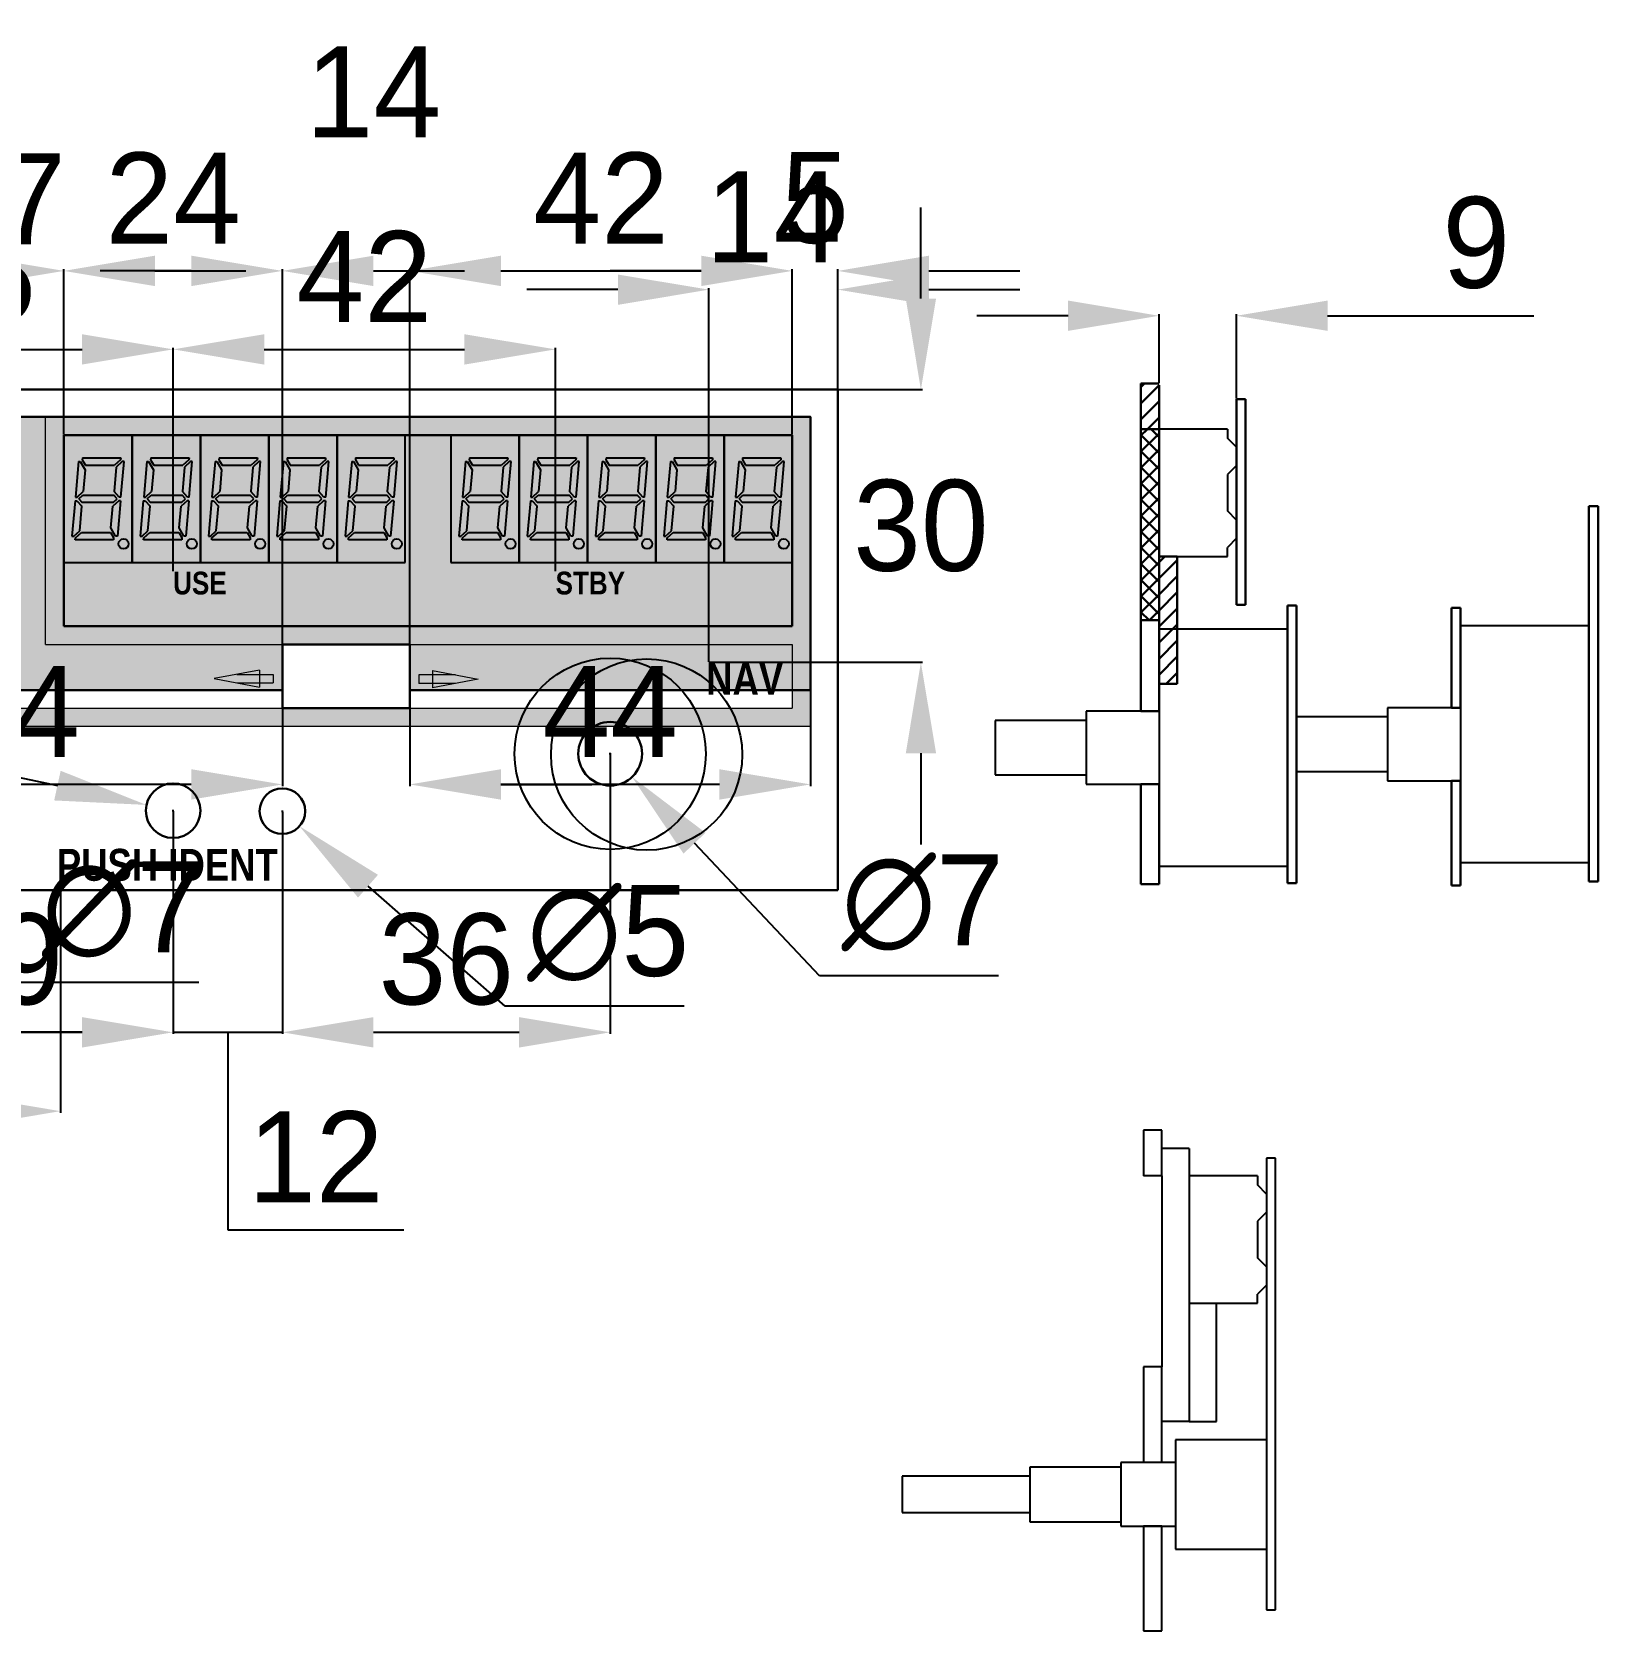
# Model space of a CAD drawing. Header units: inches. Extents: x 86 to 1722, y 57 to 821.
# Drawn here: x 308.3 to 480.3, y 645.5 to 821.2 of the extents above; entities that cross this region are included whole.
import ezdxf

# ---------------------------------------------------------------- set-up
doc = ezdxf.new("R2010")
doc.units = ezdxf.units.IN
doc.header["$MEASUREMENT"] = 0
for name, color, linetype in [('1', 7, 'Continuous'), ('Koty1', 5, 'Continuous'), ('Koty2', 5, 'Continuous'), ('Koty3', 6, 'Continuous'), ('LED_cislice', 1, 'Continuous'), ('LED_pozadie', 8, 'Continuous'), ('Text2', 7, 'Continuous')]:
    doc.layers.add(name, color=color, linetype=linetype)
for name, color, linetype, lineweight in [('Hrany', 7, 'Continuous', 30), ('PCB', 3, 'Continuous', 30), ('Plexi', 1, 'Continuous', 30), ('Text - znacky - ciary', 7, 'Continuous', 0), ('Text1', 7, 'Continuous', 0)]:
    doc.layers.add(name, color=color, linetype=linetype, lineweight=lineweight)
doc.dimstyles.get("Standard").update_dxf_attribs({"dimtxt": 10, "dimasz": 10, "dimexe": 0.18, "dimexo": 0.0625, "dimgap": 3, "dimtad": 1, "dimtih": 1, "dimtoh": 1, "dimdec": 0, "dimzin": 0, "dimdsep": 46, "dimtxsty": 'Standard', "dimcen": 0.09, "dimadec": 0, "dimazin": 0, "dimtfac": 1, "dimtdec": 0, "dimtofl": 0, "dimtmove": 0, "dimatfit": 3, "dimfxl": 1, "dimtolj": 1, "dimtzin": 0, "dimarcsym": 0})
pattern_1 = [(45, (101.2754, 570.0239), (-0.8838835, 0.8838835), [])]

# ---------------------------------------------------------------- blocks, each defined once
blk = doc.blocks.new('*D92')
at = {"layer": 'Defpoints', "color": 0, "transparency": 16777216}
for p in [(320.84, 736.25), (326.7, 734.98)]:
    blk.add_point(p, dxfattribs=at)
at = {"layer": 'Koty1', "color": 0, "lineweight": -2, "transparency": 16777216}
for p, q in [((281.63, 740.48), (301.29, 740.48)), ((301.29, 740.48), (311.07, 738.37)), ((323.68, 735.62), (323.86, 735.62)), ((323.77, 735.53), (323.77, 735.71))]:
    blk.add_line(p, q, dxfattribs=at)
at = {"layer": 'Koty1', "color": 0, "transparency": 16777216}
blk.add_solid([(311.42, 740), (310.71, 736.74), (320.84, 736.25)], dxfattribs=at)
at = {"layer": 'Koty1', "color": 0, "transparency": 16777216, "insert": (289.96, 748.48), "char_height": 10, "attachment_point": 5}
blk.add_mtext('\\A1;∅6', dxfattribs=at)
blk = doc.blocks.new('*D93')
at = {"layer": 'Defpoints', "color": 0, "transparency": 16777216}
for p in [(333.89, 737.2), (337.65, 733.91)]:
    blk.add_point(p, dxfattribs=at)
at = {"layer": 'Koty1', "color": 0, "lineweight": -2, "transparency": 16777216}
for p, q in [((335.68, 735.56), (335.86, 735.56)), ((335.77, 735.47), (335.77, 735.65)), ((360.22, 714.14), (345.18, 727.32)), ((379.89, 714.14), (360.22, 714.14))]:
    blk.add_line(p, q, dxfattribs=at)
at = {"layer": 'Koty1', "color": 0, "transparency": 16777216}
blk.add_solid([(346.27, 728.57), (344.08, 726.07), (337.65, 733.91)], dxfattribs=at)
at = {"layer": 'Koty1', "color": 0, "transparency": 16777216, "insert": (371.55, 722.14), "char_height": 10, "attachment_point": 5}
blk.add_mtext('\\A1;∅5', dxfattribs=at)
blk = doc.blocks.new('*D102')
at = {"layer": 'Defpoints', "color": 0, "transparency": 16777216}
for p in [(371.77, 741.87), (335.77, 735.56), (371.77, 711.27)]:
    blk.add_point(p, dxfattribs=at)
at = {"layer": 'Koty1', "color": 0, "lineweight": -2, "transparency": 16777216}
for p, q in [((371.77, 741.81), (371.77, 711.09)), ((335.77, 735.49), (335.77, 711.09)), ((345.77, 711.27), (361.77, 711.27))]:
    blk.add_line(p, q, dxfattribs=at)
at = {"layer": 'Koty1', "color": 0, "transparency": 16777216}
for points in [[(345.77, 712.94), (345.77, 709.6), (335.77, 711.27)], [(361.77, 712.94), (361.77, 709.6), (371.77, 711.27)]]:
    blk.add_solid(points, dxfattribs=at)
at = {"layer": 'Koty1', "color": 0, "transparency": 16777216, "insert": (353.77, 719.27), "char_height": 10, "attachment_point": 5}
blk.add_mtext('\\A1;36', dxfattribs=at)
blk = doc.blocks.new('*D103')
at = {"layer": 'Defpoints', "color": 0, "transparency": 16777216}
for p in [(323.77, 735.62), (335.77, 735.56), (335.77, 711.27)]:
    blk.add_point(p, dxfattribs=at)
at = {"layer": 'Koty1', "color": 0, "lineweight": -2, "transparency": 16777216}
for p, q in [((323.77, 735.56), (323.77, 711.09)), ((335.77, 735.49), (335.77, 711.09)), ((313.77, 711.27), (303.77, 711.27)), ((323.77, 711.27), (335.77, 711.27)), ((329.77, 711.27), (329.77, 689.59)), ((345.77, 711.27), (355.77, 711.27)), ((329.77, 689.59), (349.11, 689.59))]:
    blk.add_line(p, q, dxfattribs=at)
at = {"layer": 'Koty1', "color": 0, "transparency": 16777216}
for points in [[(313.77, 712.94), (313.77, 709.6), (323.77, 711.27)], [(345.77, 712.94), (345.77, 709.6), (335.77, 711.27)]]:
    blk.add_solid(points, dxfattribs=at)
at = {"layer": 'Koty1', "color": 0, "transparency": 16777216, "insert": (339.44, 697.59), "char_height": 10, "attachment_point": 5}
blk.add_mtext('\\A1;12', dxfattribs=at)
blk = doc.blocks.new('*D104')
at = {"layer": 'Defpoints', "color": 0, "transparency": 16777216}
for p in [(323.77, 735.62), (284.78, 711.09), (323.77, 711.27)]:
    blk.add_point(p, dxfattribs=at)
at = {"layer": 'Koty1', "color": 0, "lineweight": -2, "transparency": 16777216}
for p, q in [((323.77, 735.56), (323.77, 711.09)), ((284.78, 711.15), (284.78, 711.45)), ((294.78, 711.27), (313.77, 711.27))]:
    blk.add_line(p, q, dxfattribs=at)
at = {"layer": 'Koty1', "color": 0, "transparency": 16777216}
for points in [[(294.78, 712.94), (294.78, 709.6), (284.78, 711.27)], [(313.77, 712.94), (313.77, 709.6), (323.77, 711.27)]]:
    blk.add_solid(points, dxfattribs=at)
at = {"layer": 'Koty1', "color": 0, "transparency": 16777216, "insert": (304.27, 719.27), "char_height": 10, "attachment_point": 5}
blk.add_mtext('\\A1;39', dxfattribs=at)
blk = doc.blocks.new('*D108')
at = {"layer": 'Defpoints', "color": 0, "transparency": 16777216}
for p in [(396.77, 794.91), (396.77, 781.87), (391.77, 776.87)]:
    blk.add_point(p, dxfattribs=at)
at = {"layer": 'Koty1', "color": 0, "lineweight": -2, "transparency": 16777216}
for p, q in [((381.77, 794.91), (371.77, 794.91)), ((391.77, 776.93), (391.77, 795.09)), ((396.77, 781.93), (396.77, 795.09)), ((406.77, 794.91), (416.77, 794.91))]:
    blk.add_line(p, q, dxfattribs=at)
at = {"layer": 'Koty1', "color": 0, "transparency": 16777216}
for points in [[(381.77, 796.58), (381.77, 793.24), (391.77, 794.91)], [(406.77, 796.58), (406.77, 793.24), (396.77, 794.91)]]:
    blk.add_solid(points, dxfattribs=at)
at = {"layer": 'Koty1', "color": 0, "transparency": 16777216, "insert": (394.27, 802.91), "char_height": 10, "attachment_point": 5}
blk.add_mtext('\\A1;5', dxfattribs=at)
blk = doc.blocks.new('*D111')
at = {"layer": 'Defpoints', "color": 0, "transparency": 16777216}
for p in [(391.77, 794.91), (391.77, 776.87), (349.77, 753.87)]:
    blk.add_point(p, dxfattribs=at)
at = {"layer": 'Koty1', "color": 0, "lineweight": -2, "transparency": 16777216}
for p, q in [((349.77, 753.93), (349.77, 795.09)), ((359.77, 794.91), (381.77, 794.91)), ((391.77, 776.93), (391.77, 795.09))]:
    blk.add_line(p, q, dxfattribs=at)
at = {"layer": 'Koty1', "color": 0, "transparency": 16777216}
for points in [[(359.77, 796.58), (359.77, 793.24), (349.77, 794.91)], [(381.77, 796.58), (381.77, 793.24), (391.77, 794.91)]]:
    blk.add_solid(points, dxfattribs=at)
at = {"layer": 'Koty1', "color": 0, "transparency": 16777216, "insert": (370.77, 802.91), "char_height": 10, "attachment_point": 5}
blk.add_mtext('\\A1;42', dxfattribs=at)
blk = doc.blocks.new('*D112')
at = {"layer": 'Defpoints', "color": 0, "transparency": 16777216}
for p in [(349.77, 794.91), (335.77, 753.87), (349.77, 753.87)]:
    blk.add_point(p, dxfattribs=at)
at = {"layer": 'Koty1', "color": 0, "lineweight": -2, "transparency": 16777216}
for p, q in [((325.77, 794.91), (315.77, 794.91)), ((335.77, 753.93), (335.77, 795.09)), ((349.77, 753.93), (349.77, 795.09)), ((359.77, 794.91), (369.77, 794.91))]:
    blk.add_line(p, q, dxfattribs=at)
at = {"layer": 'Koty1', "color": 0, "transparency": 16777216}
for points in [[(325.77, 796.58), (325.77, 793.24), (335.77, 794.91)], [(359.77, 796.58), (359.77, 793.24), (349.77, 794.91)]]:
    blk.add_solid(points, dxfattribs=at)
at = {"layer": 'Koty1', "color": 0, "transparency": 16777216, "insert": (345.77, 814.59), "char_height": 10, "attachment_point": 5}
blk.add_mtext('\\A1;14', dxfattribs=at)
blk = doc.blocks.new('*D113')
at = {"layer": 'Defpoints', "color": 0, "transparency": 16777216}
for p in [(335.77, 794.91), (311.77, 776.87), (335.77, 753.87)]:
    blk.add_point(p, dxfattribs=at)
at = {"layer": 'Koty1', "color": 0, "lineweight": -2, "transparency": 16777216}
for p, q in [((301.77, 794.91), (291.77, 794.91)), ((311.77, 776.93), (311.77, 795.09)), ((335.77, 753.93), (335.77, 795.09)), ((345.77, 794.91), (355.77, 794.91))]:
    blk.add_line(p, q, dxfattribs=at)
at = {"layer": 'Koty1', "color": 0, "transparency": 16777216}
for points in [[(301.77, 796.58), (301.77, 793.24), (311.77, 794.91)], [(345.77, 796.58), (345.77, 793.24), (335.77, 794.91)]]:
    blk.add_solid(points, dxfattribs=at)
at = {"layer": 'Koty1', "color": 0, "transparency": 16777216, "insert": (323.77, 802.91), "char_height": 10, "attachment_point": 5}
blk.add_mtext('\\A1;24', dxfattribs=at)
blk = doc.blocks.new('*D116')
at = {"layer": 'Defpoints', "color": 0, "transparency": 16777216}
for p in [(311.77, 794.91), (304.77, 776.87), (311.77, 776.87)]:
    blk.add_point(p, dxfattribs=at)
at = {"layer": 'Koty1', "color": 0, "lineweight": -2, "transparency": 16777216}
for p, q in [((294.77, 794.91), (284.77, 794.91)), ((304.77, 776.93), (304.77, 795.09)), ((311.77, 776.93), (311.77, 795.09)), ((321.77, 794.91), (331.77, 794.91))]:
    blk.add_line(p, q, dxfattribs=at)
at = {"layer": 'Koty1', "color": 0, "transparency": 16777216}
for points in [[(294.77, 796.58), (294.77, 793.24), (304.77, 794.91)], [(321.77, 796.58), (321.77, 793.24), (311.77, 794.91)]]:
    blk.add_solid(points, dxfattribs=at)
at = {"layer": 'Koty1', "color": 0, "transparency": 16777216, "insert": (308.26, 802.84), "char_height": 10, "attachment_point": 5}
blk.add_mtext('\\A1;7', dxfattribs=at)
blk = doc.blocks.new('Sipka')
at = {"layer": 'Text - znacky - ciary'}
h = blk.add_hatch(color=256, dxfattribs=at)
h.paths.add_polyline_path([(-1.5, -0.46875), (-1.5, 0.46875), (-4, 0.46875), (-6.5, 0), (-4, -0.46875)])
h.paths.add_polyline_path([(-1.5, 0.46875), (-1.5, -0.46875), (0, -0.46875), (0, 0.46875)])
h.paths.add_polyline_path([(-1.5, 0.9375), (-4, 0.46875), (-1.5, 0.46875)])
h.paths.add_polyline_path([(-1.5, -0.9375), (-1.5, -0.46875), (-4, -0.46875)])
for p, q in [((-1.5, 0.9375), (-6.5, 0)), ((-6.5, 0), (-1.5, -0.9375)), ((-4, 0.46875), (0, 0.46875)), ((-1.5, 0.9375), (-1.5, -0.9375)), ((0, 0.46875), (0, -0.46875)), ((-4, -0.46875), (0, -0.46875))]:
    blk.add_line(p, q, dxfattribs=at)
blk = doc.blocks.new('sa3611ewa_farebny')
at = {"layer": 'LED_cislice'}
h = blk.add_hatch(color=256, dxfattribs=at)
h.paths.add_polyline_path([(2.33, -3.8), (1.81, -2.9), (1.61, -2.9), (1.27, -6.8), (1.47, -6.8), (2.12, -6.2)])
h.paths.add_polyline_path([(2.04, -2.5), (2.03, -2.7), (2.37, -3.3), (5.57, -3.3), (6.23, -2.69), (6.25, -2.5)])
h.paths.add_polyline_path([(6.61, -2.9), (6.41, -2.9), (5.76, -3.51), (5.52, -6.2), (6.07, -6.8), (6.27, -6.8)])
h.paths.add_polyline_path([(2.08, -6.6), (1.65, -7), (2.02, -7.4), (5.42, -7.4), (5.85, -7), (5.48, -6.6)])
h.paths.add_polyline_path([(1.98, -7.8), (1.43, -7.2), (1.23, -7.2), (0.89, -11.1), (1.09, -11.1), (1.74, -10.5)])
h.paths.add_polyline_path([(5.47, -11.5), (5.47, -11.3), (5.13, -10.7), (1.93, -10.7), (1.27, -11.3), (1.26, -11.5)])
h.paths.add_polyline_path([(6.23, -7.2), (6.03, -7.2), (5.38, -7.8), (5.17, -10.2), (5.69, -11.1), (5.89, -11.1)])
h.paths.add_polyline_path([(6.01, -11.95, 1), (7.11, -11.95, 1)])
at = {"layer": 'LED_pozadie'}
h = blk.add_hatch(color=256, dxfattribs=at)
h.paths.add_polyline_path([(0, -14), (7.5, -14), (7.5, 0), (0, 0)])
h.paths.add_polyline_path([(2.04, -2.5), (6.25, -2.5), (6.23, -2.69), (5.57, -3.3), (2.37, -3.3), (2.03, -2.7)], flags=16)
h.paths.add_polyline_path([(1.61, -2.9), (1.81, -2.9), (2.33, -3.8), (2.12, -6.2), (1.47, -6.8), (1.27, -6.8)], flags=16)
h.paths.add_polyline_path([(2.08, -6.6), (5.48, -6.6), (5.85, -7), (5.42, -7.4), (2.02, -7.4), (1.65, -7)], flags=16)
h.paths.add_polyline_path([(5.76, -3.51), (6.41, -2.9), (6.61, -2.9), (6.27, -6.8), (6.07, -6.8), (5.52, -6.2)], flags=16)
h.paths.add_polyline_path([(1.23, -7.2), (1.43, -7.2), (1.98, -7.8), (1.74, -10.5), (1.09, -11.1), (0.89, -11.1)], flags=16)
h.paths.add_polyline_path([(6.03, -7.2), (6.23, -7.2), (5.89, -11.1), (5.69, -11.1), (5.17, -10.2), (5.38, -7.8)], flags=16)
h.paths.add_polyline_path([(1.93, -10.7), (5.13, -10.7), (5.47, -11.3), (5.47, -11.5), (1.26, -11.5), (1.27, -11.3)], flags=16)
h.paths.add_polyline_path([(7.11, -11.95, -1), (6.01, -11.95, -1)], flags=16)
at = {"layer": 'LED_cislice'}
for p, q in [((1.61, -2.9), (1.27, -6.8)), ((1.61, -2.9), (1.81, -2.9)), ((1.81, -2.9), (2.33, -3.8)), ((2.04, -2.5), (2.03, -2.7)), ((2.03, -2.7), (2.37, -3.3)), ((2.04, -2.5), (6.25, -2.5)), ((2.37, -3.3), (5.57, -3.3)), ((5.76, -3.51), (5.52, -6.2)), ((6.23, -2.7), (5.57, -3.3)), ((6.41, -2.9), (5.76, -3.51)), ((6.25, -2.5), (6.23, -2.7)), ((6.27, -6.8), (6.61, -2.9)), ((6.61, -2.9), (6.41, -2.9)), ((2.33, -3.8), (2.12, -6.2)), ((1.27, -6.8), (1.47, -6.8)), ((1.47, -6.8), (2.12, -6.2)), ((1.65, -7), (2.08, -6.6)), ((1.65, -7), (2.02, -7.4)), ((2.08, -6.6), (5.48, -6.6)), ((5.42, -7.4), (5.85, -7)), ((5.85, -7), (5.48, -6.6)), ((6.07, -6.8), (5.52, -6.2)), ((6.27, -6.8), (6.07, -6.8)), ((1.23, -7.2), (0.89, -11.1)), ((1.23, -7.2), (1.43, -7.2)), ((1.43, -7.2), (1.98, -7.8)), ((1.74, -10.5), (1.98, -7.8)), ((5.42, -7.4), (2.02, -7.4)), ((5.17, -10.2), (5.38, -7.8)), ((6.03, -7.2), (5.38, -7.8)), ((6.23, -7.2), (5.89, -11.1)), ((6.23, -7.2), (6.03, -7.2)), ((1.09, -11.1), (1.74, -10.5)), ((5.69, -11.1), (5.17, -10.2)), ((0.89, -11.1), (1.09, -11.1)), ((1.26, -11.5), (1.27, -11.3)), ((5.47, -11.5), (1.26, -11.5)), ((1.27, -11.3), (1.93, -10.7)), ((1.93, -10.7), (5.13, -10.7)), ((5.13, -10.7), (5.47, -11.3)), ((5.47, -11.3), (5.47, -11.5)), ((5.89, -11.1), (5.69, -11.1))]:
    blk.add_line(p, q, dxfattribs=at)
blk.add_circle((6.56, -11.95), 0.55, dxfattribs=at)
at = {"layer": 'LED_pozadie'}
for p, q in [((7.5, 0), (0, 0)), ((0, 0), (0, -14)), ((7.5, -14), (7.5, 0)), ((0, -14), (7.5, -14))]:
    blk.add_line(p, q, dxfattribs=at)
blk = doc.blocks.new('*D117')
at = {"color": 0, "lineweight": -2, "transparency": 16777216}
for p, q in [((422.05, 789.98), (412.05, 789.98)), ((432.05, 782.6), (432.05, 790.16)), ((440.55, 780.89), (440.55, 790.16)), ((450.55, 789.98), (473.22, 789.98))]:
    blk.add_line(p, q, dxfattribs=at)
at = {"color": 0, "transparency": 16777216}
for points in [[(422.05, 791.65), (422.05, 788.32), (432.05, 789.98)], [(450.55, 791.65), (450.55, 788.32), (440.55, 789.98)]]:
    blk.add_solid(points, dxfattribs=at)
at = {"layer": 'Defpoints', "color": 0, "transparency": 16777216}
for p in [(440.55, 789.98), (432.05, 782.54), (440.55, 780.83)]:
    blk.add_point(p, dxfattribs=at)
at = {"color": 0, "transparency": 16777216, "insert": (466.88, 797.98), "char_height": 10, "attachment_point": 5}
blk.add_mtext('\\A1;9', dxfattribs=at)
blk = doc.blocks.new('*D122')
at = {"layer": 'Defpoints', "color": 0, "transparency": 16777216}
for p in [(262.77, 748.87), (335.77, 748.87), (262.77, 738.5)]:
    blk.add_point(p, dxfattribs=at)
at = {"layer": 'Koty2', "color": 0, "lineweight": -2, "transparency": 16777216}
for p, q in [((262.77, 748.81), (262.77, 738.32)), ((335.77, 748.81), (335.77, 738.32)), ((325.77, 738.5), (272.77, 738.5))]:
    blk.add_line(p, q, dxfattribs=at)
at = {"layer": 'Koty2', "color": 0, "transparency": 16777216}
for points in [[(272.77, 740.17), (272.77, 736.83), (262.77, 738.5)], [(325.77, 740.17), (325.77, 736.83), (335.77, 738.5)]]:
    blk.add_solid(points, dxfattribs=at)
at = {"layer": 'Koty2', "color": 0, "transparency": 16777216, "insert": (299.27, 746.5), "char_height": 10, "attachment_point": 5}
blk.add_mtext('\\A1;73', dxfattribs=at)
blk = doc.blocks.new('*D123')
at = {"layer": 'Defpoints', "color": 0, "transparency": 16777216}
for p in [(335.77, 748.87), (349.77, 748.87), (335.77, 738.5)]:
    blk.add_point(p, dxfattribs=at)
at = {"layer": 'Koty2', "color": 0, "lineweight": -2, "transparency": 16777216}
for p, q in [((335.77, 748.81), (335.77, 738.32)), ((349.77, 748.81), (349.77, 738.32)), ((325.77, 738.5), (296.44, 738.5)), ((359.77, 738.5), (369.77, 738.5))]:
    blk.add_line(p, q, dxfattribs=at)
at = {"layer": 'Koty2', "color": 0, "transparency": 16777216}
for points in [[(325.77, 740.17), (325.77, 736.83), (335.77, 738.5)], [(359.77, 740.17), (359.77, 736.83), (349.77, 738.5)]]:
    blk.add_solid(points, dxfattribs=at)
at = {"layer": 'Koty2', "color": 0, "transparency": 16777216, "insert": (306.11, 746.5), "char_height": 10, "attachment_point": 5}
blk.add_mtext('\\A1;14', dxfattribs=at)
blk = doc.blocks.new('*D124')
at = {"layer": 'Defpoints', "color": 0, "transparency": 16777216}
for p in [(349.77, 748.87), (393.77, 748.87), (349.77, 738.5)]:
    blk.add_point(p, dxfattribs=at)
at = {"layer": 'Koty2', "color": 0, "lineweight": -2, "transparency": 16777216}
for p, q in [((349.77, 748.81), (349.77, 738.32)), ((393.77, 748.81), (393.77, 738.32)), ((383.77, 738.5), (359.77, 738.5))]:
    blk.add_line(p, q, dxfattribs=at)
at = {"layer": 'Koty2', "color": 0, "transparency": 16777216}
for points in [[(359.77, 740.17), (359.77, 736.83), (349.77, 738.5)], [(383.77, 740.17), (383.77, 736.83), (393.77, 738.5)]]:
    blk.add_solid(points, dxfattribs=at)
at = {"layer": 'Koty2', "color": 0, "transparency": 16777216, "insert": (371.77, 746.5), "char_height": 10, "attachment_point": 5}
blk.add_mtext('\\A1;44', dxfattribs=at)
blk = doc.blocks.new('*D127')
at = {"layer": 'Defpoints', "color": 0, "transparency": 16777216}
for p in [(278.77, 786.29), (323.77, 786.29), (323.77, 761.87)]:
    blk.add_point(p, dxfattribs=at)
at = {"layer": 'Koty2', "color": 0, "lineweight": -2, "transparency": 16777216}
for p, q in [((278.77, 786.35), (278.77, 786.47)), ((288.77, 786.29), (313.77, 786.29)), ((323.77, 761.93), (323.77, 786.47))]:
    blk.add_line(p, q, dxfattribs=at)
at = {"layer": 'Koty2', "color": 0, "transparency": 16777216}
for points in [[(288.77, 787.95), (288.77, 784.62), (278.77, 786.29)], [(313.77, 787.95), (313.77, 784.62), (323.77, 786.29)]]:
    blk.add_solid(points, dxfattribs=at)
at = {"layer": 'Koty2', "color": 0, "transparency": 16777216, "insert": (301.27, 794.29), "char_height": 10, "attachment_point": 5}
blk.add_mtext('\\A1;45', dxfattribs=at)
blk = doc.blocks.new('*D128')
at = {"layer": 'Defpoints', "color": 0, "transparency": 16777216}
for p in [(323.77, 786.29), (365.77, 786.29), (365.77, 761.87)]:
    blk.add_point(p, dxfattribs=at)
at = {"layer": 'Koty2', "color": 0, "lineweight": -2, "transparency": 16777216}
for p, q in [((323.77, 786.35), (323.77, 786.47)), ((333.77, 786.29), (355.77, 786.29)), ((365.77, 761.93), (365.77, 786.47))]:
    blk.add_line(p, q, dxfattribs=at)
at = {"layer": 'Koty2', "color": 0, "transparency": 16777216}
for points in [[(333.77, 787.95), (333.77, 784.62), (323.77, 786.29)], [(355.77, 787.95), (355.77, 784.62), (365.77, 786.29)]]:
    blk.add_solid(points, dxfattribs=at)
at = {"layer": 'Koty2', "color": 0, "transparency": 16777216, "insert": (344.77, 794.29), "char_height": 10, "attachment_point": 5}
blk.add_mtext('\\A1;42', dxfattribs=at)
blk = doc.blocks.new('*D130')
at = {"layer": 'Defpoints', "color": 0, "transparency": 16777216}
for p in [(282.46, 744.49), (287.09, 739.24)]:
    blk.add_point(p, dxfattribs=at)
at = {"layer": 'Koty1', "color": 0, "lineweight": -2, "transparency": 16777216}
for p, q in [((284.69, 741.87), (284.87, 741.87)), ((284.78, 741.78), (284.78, 741.96)), ((306.93, 716.74), (293.7, 731.74)), ((326.6, 716.74), (306.93, 716.74))]:
    blk.add_line(p, q, dxfattribs=at)
at = {"layer": 'Koty1', "color": 0, "transparency": 16777216}
blk.add_solid([(294.95, 732.85), (292.45, 730.64), (287.09, 739.24)], dxfattribs=at)
at = {"layer": 'Koty1', "color": 0, "transparency": 16777216, "insert": (318.27, 724.74), "char_height": 10, "attachment_point": 5}
blk.add_mtext('\\A1;∅7', dxfattribs=at)
blk = doc.blocks.new('*D131')
at = {"layer": 'Defpoints', "color": 0, "transparency": 16777216}
for p in [(369.37, 744.42), (374.17, 739.32)]:
    blk.add_point(p, dxfattribs=at)
at = {"layer": 'Koty1', "color": 0, "lineweight": -2, "transparency": 16777216}
for p, q in [((371.68, 741.87), (371.86, 741.87)), ((371.77, 741.78), (371.77, 741.96)), ((394.75, 717.49), (381.03, 732.04)), ((414.42, 717.49), (394.75, 717.49))]:
    blk.add_line(p, q, dxfattribs=at)
at = {"layer": 'Koty1', "color": 0, "transparency": 16777216}
blk.add_solid([(382.24, 733.19), (379.82, 730.9), (374.17, 739.32)], dxfattribs=at)
at = {"layer": 'Koty1', "color": 0, "transparency": 16777216, "insert": (406.08, 725.49), "char_height": 10, "attachment_point": 5}
blk.add_mtext('\\A1;∅7', dxfattribs=at)
blk = doc.blocks.new('*D134')
at = {"layer": 'Defpoints', "color": 0, "transparency": 16777216}
for p in [(396.77, 781.87), (382.55, 751.92), (405.89, 751.92)]:
    blk.add_point(p, dxfattribs=at)
at = {"layer": 'Koty3', "color": 0, "lineweight": -2, "transparency": 16777216}
for p, q in [((405.89, 791.87), (405.89, 801.87)), ((396.83, 781.87), (406.07, 781.87)), ((382.61, 751.92), (406.07, 751.92)), ((405.89, 741.92), (405.89, 731.92))]:
    blk.add_line(p, q, dxfattribs=at)
at = {"layer": 'Koty3', "color": 0, "transparency": 16777216}
for points in [[(404.23, 791.87), (407.56, 791.87), (405.89, 781.87)], [(404.23, 741.92), (407.56, 741.92), (405.89, 751.92)]]:
    blk.add_solid(points, dxfattribs=at)
at = {"layer": 'Koty3', "color": 0, "transparency": 16777216, "insert": (405.89, 766.89), "char_height": 10, "attachment_point": 5}
blk.add_mtext('\\A1;30', dxfattribs=at)
blk = doc.blocks.new('*D135')
at = {"layer": 'Defpoints', "color": 0, "transparency": 16777216}
for p in [(396.77, 792.85), (396.77, 781.87), (382.61, 751.92)]:
    blk.add_point(p, dxfattribs=at)
at = {"layer": 'Koty3', "color": 0, "lineweight": -2, "transparency": 16777216}
for p, q in [((372.61, 792.85), (362.61, 792.85)), ((382.61, 751.98), (382.61, 793.03)), ((396.77, 781.93), (396.77, 793.03)), ((406.77, 792.85), (416.77, 792.85))]:
    blk.add_line(p, q, dxfattribs=at)
at = {"layer": 'Koty3', "color": 0, "transparency": 16777216}
for points in [[(372.61, 794.51), (372.61, 791.18), (382.61, 792.85)], [(406.77, 794.51), (406.77, 791.18), (396.77, 792.85)]]:
    blk.add_solid(points, dxfattribs=at)
at = {"layer": 'Koty3', "color": 0, "transparency": 16777216, "insert": (389.69, 800.85), "char_height": 10, "attachment_point": 5}
blk.add_mtext('\\A1;14', dxfattribs=at)
blk = doc.blocks.new('*D138')
at = {"layer": 'Defpoints', "color": 0, "transparency": 16777216}
for p in [(311.4, 731.43), (219.77, 726.87), (219.77, 702.61)]:
    blk.add_point(p, dxfattribs=at)
at = {"layer": 'Koty3', "color": 0, "lineweight": -2, "transparency": 16777216}
for p, q in [((311.4, 731.36), (311.4, 702.43)), ((219.77, 726.81), (219.77, 702.43)), ((301.4, 702.61), (229.77, 702.61))]:
    blk.add_line(p, q, dxfattribs=at)
at = {"layer": 'Koty3', "color": 0, "transparency": 16777216}
for points in [[(229.77, 704.28), (229.77, 700.94), (219.77, 702.61)], [(301.4, 704.28), (301.4, 700.94), (311.4, 702.61)]]:
    blk.add_solid(points, dxfattribs=at)
at = {"layer": 'Koty3', "color": 0, "transparency": 16777216, "insert": (265.59, 710.61), "char_height": 10, "attachment_point": 5}
blk.add_mtext('\\A1;92', dxfattribs=at)

msp = doc.modelspace()

# ---------------------------------------------------------------- hatches: boundary and pattern name
at = {"layer": 'Hrany'}
h = msp.add_hatch(dxfattribs=at)
h.set_pattern_fill('ANSI31', color=256, scale=10, style=0)
h.set_pattern_definition(pattern_1)
h.paths.add_polyline_path([(432.05, 782.54), (430.05, 782.54), (430.05, 777.54), (432.05, 777.54)])
h = msp.add_hatch(dxfattribs=at)
h.set_pattern_fill('ANSI31', color=256, scale=10, style=0)
h.set_pattern_definition(pattern_1)
h.paths.add_polyline_path([(434.05, 763.54), (432.05, 763.54), (432.05, 749.54), (434.05, 749.54)])
at = {"layer": 'Plexi', "lineweight": 0}
msp.add_hatch(color=256, dxfattribs=at).paths.add_polyline_path([(335.77, 753.87), (349.77, 753.87), (349.77, 748.87), (393.77, 748.87), (393.77, 778.87), (222.77, 778.87), (222.77, 748.87), (248.77, 748.87), (248.77, 753.87), (262.77, 753.87), (262.77, 748.87), (335.77, 748.87)])
at = {"layer": 'Plexi'}
h = msp.add_hatch(dxfattribs=at)
h.set_pattern_fill('ANSI37', color=256, scale=10, style=0)
h.set_pattern_definition([(45, (101.2754, 570.0239), (-0.8838835, 0.8838835), []), (135, (101.2754, 570.0239), (-0.8838835, -0.8838835), [])])
h.paths.add_polyline_path([(432.05, 777.54), (430.05, 777.54), (430.05, 756.54), (432.05, 756.54)])
at = {"layer": 'Text1'}
h = msp.add_hatch(color=256, dxfattribs=at)
h.paths.add_polyline_path([(224.77, 776.87), (304.77, 776.87), (304.77, 755.87), (224.77, 755.87)], flags=0)
h.paths.add_polyline_path([(306.77, 778.87), (222.74, 778.87), (222.74, 744.87), (393.8, 744.87), (393.8, 778.87), (309.77, 778.87), (309.77, 753.87), (391.77, 753.87), (391.77, 746.87), (224.77, 746.87), (224.77, 753.87), (306.77, 753.87)])
h.paths.add_polyline_path([(311.77, 755.87), (311.77, 776.87), (391.77, 776.87), (391.77, 755.87)], flags=16)
edge = h.paths.add_edge_path(flags=16)
edge.add_line((304.77, 776.87), (224.77, 776.87))
edge.add_line((224.77, 776.87), (224.77, 755.87))
h = msp.add_hatch(color=256, dxfattribs=at)
h.paths.add_polyline_path([(333.27, 749.65), (333.27, 750.59), (330.77, 750.59), (328.27, 750.12), (330.77, 749.65)])
h.paths.add_polyline_path([(333.27, 750.59), (333.27, 749.65), (334.77, 749.65), (334.77, 750.59)])
h.paths.add_polyline_path([(333.27, 751.06), (330.77, 750.59), (333.27, 750.59)])
h.paths.add_polyline_path([(333.27, 749.18), (333.27, 749.65), (330.77, 749.65)])

# ---------------------------------------------------------------- linework, layer by layer
for p, q in [((439.55, 777.54), (432.05, 777.54)), ((439.55, 777.54), (439.55, 776.54)), ((440.55, 775.54), (439.55, 776.54)), ((440.55, 775.54), (440.55, 773.54)), ((440.55, 773.54), (439.55, 772.54)), ((439.55, 772.54), (439.55, 768.54)), ((440.55, 767.54), (439.55, 768.54)), ((440.55, 765.54), (440.55, 767.54)), ((440.55, 765.54), (439.55, 764.54)), ((439.55, 763.54), (439.55, 764.54)), ((432.05, 763.54), (439.55, 763.54)), ((446.15, 755.54), (432.05, 755.54)), ((432.05, 755.54), (432.05, 729.54)), ((446.15, 755.54), (446.15, 729.54)), ((479.25, 755.91), (465.15, 755.91)), ((465.15, 755.91), (465.15, 729.91)), ((479.25, 755.91), (479.25, 729.91)), ((432.05, 746.54), (424.05, 746.54)), ((424.05, 746.54), (424.05, 738.54)), ((432.05, 746.54), (432.05, 738.54)), ((457.15, 746.91), (457.15, 738.91)), ((465.15, 746.91), (457.15, 746.91)), ((465.15, 746.91), (465.15, 738.91)), ((424.05, 745.54), (414.05, 745.54)), ((414.05, 745.54), (414.05, 739.54)), ((457.15, 745.91), (447.15, 745.91)), ((447.15, 745.91), (447.15, 739.91)), ((414.05, 739.54), (424.05, 739.54)), ((447.15, 739.91), (457.15, 739.91)), ((424.05, 738.54), (432.05, 738.54)), ((457.15, 738.91), (465.15, 738.91)), ((432.05, 729.54), (446.15, 729.54)), ((465.15, 729.91), (479.25, 729.91)), ((442.84, 695.51), (435.34, 695.51)), ((442.84, 695.51), (442.84, 694.51)), ((443.84, 693.51), (442.84, 694.51)), ((443.84, 691.51), (442.84, 690.51)), ((442.84, 690.51), (442.84, 686.51)), ((443.84, 685.51), (442.84, 686.51)), ((443.84, 683.51), (442.84, 682.51)), ((442.84, 681.51), (442.84, 682.51)), ((435.34, 681.51), (442.84, 681.51))]:
    msp.add_line(p, q)
msp.add_circle((371.77, 741.87), 10.5)
at = {"layer": '1'}
for p, q in [((430.34, 700.51), (430.34, 695.51)), ((432.34, 700.51), (430.34, 700.51)), ((432.34, 695.51), (432.34, 700.51)), ((435.34, 698.51), (432.34, 698.51)), ((435.34, 698.51), (435.34, 668.51)), ((443.84, 697.46), (443.84, 647.83)), ((444.84, 697.46), (443.84, 697.46)), ((444.84, 647.83), (444.84, 697.46)), ((432.34, 695.51), (430.34, 695.51)), ((432.34, 695.51), (432.34, 674.51)), ((443.84, 693.51), (443.84, 691.51)), ((443.84, 685.51), (443.84, 683.51)), ((438.34, 668.51), (438.34, 681.51)), ((432.34, 674.51), (430.34, 674.51)), ((430.34, 674.51), (430.34, 664.01)), ((432.34, 664.01), (432.34, 674.51)), ((435.34, 668.51), (432.34, 668.51)), ((435.34, 668.51), (438.34, 668.51)), ((443.84, 666.51), (433.84, 666.51)), ((433.84, 666.51), (433.84, 654.51)), ((433.84, 664.01), (427.84, 664.01)), ((427.84, 664.01), (427.84, 657.01)), ((432.34, 664.01), (430.34, 664.01)), ((417.84, 662.51), (403.84, 662.51)), ((403.84, 662.51), (403.84, 658.51)), ((427.84, 663.51), (417.84, 663.51)), ((417.84, 663.51), (417.84, 657.51)), ((403.84, 658.51), (417.84, 658.51)), ((417.84, 657.51), (427.84, 657.51)), ((427.84, 657.01), (433.84, 657.01)), ((432.34, 657.01), (430.34, 657.01)), ((430.34, 657.01), (430.34, 645.51)), ((432.34, 645.51), (432.34, 657.01)), ((433.84, 654.51), (443.84, 654.51)), ((443.84, 647.83), (444.84, 647.83)), ((430.34, 645.51), (432.34, 645.51))]:
    msp.add_line(p, q, dxfattribs=at)
at = {"layer": 'Hrany'}
for p, q in [((396.77, 781.87), (219.77, 781.87)), ((396.77, 781.87), (396.77, 726.87)), ((430.05, 782.54), (432.05, 782.54)), ((430.05, 777.54), (430.05, 782.54)), ((432.05, 777.54), (432.05, 782.36)), ((311.77, 776.87), (311.77, 755.87)), ((391.77, 776.87), (311.77, 776.87)), ((391.77, 755.87), (391.77, 776.87)), ((430.05, 777.54), (432.05, 777.54)), ((434.05, 763.54), (432.05, 763.54)), ((432.05, 763.54), (432.05, 749.54)), ((434.05, 763.54), (434.05, 749.54)), ((311.77, 755.87), (391.77, 755.87)), ((432.05, 756.54), (430.05, 756.54)), ((430.05, 756.54), (430.05, 746.54)), ((432.05, 756.54), (432.05, 746.54)), ((335.77, 746.87), (335.77, 753.87)), ((335.77, 753.87), (349.77, 753.87)), ((349.77, 753.87), (349.77, 746.87)), ((434.05, 749.54), (432.05, 749.54)), ((349.77, 746.87), (335.77, 746.87)), ((430.05, 746.54), (432.05, 746.54)), ((430.05, 738.54), (432.05, 738.54)), ((430.05, 727.54), (430.05, 738.54)), ((432.05, 738.54), (432.05, 727.54)), ((432.05, 727.54), (430.05, 727.54)), ((396.77, 726.87), (219.77, 726.87))]:
    msp.add_line(p, q, dxfattribs=at)
for centre, radius in [((371.77, 741.87), 3.5), ((323.77, 735.62), 3), ((335.77, 735.56), 2.5)]:
    msp.add_circle(centre, radius, dxfattribs=at)
at = {"layer": 'Koty2'}
msp.add_circle((375.77, 741.78), 10.5, dxfattribs=at)
at = {"layer": 'PCB'}
for p, q in [((440.55, 780.83), (441.55, 780.83)), ((440.55, 758.21), (440.55, 780.83)), ((441.55, 758.21), (441.55, 780.83)), ((479.25, 769.06), (479.25, 727.83)), ((480.25, 769.06), (479.25, 769.06)), ((480.25, 727.83), (480.25, 769.06)), ((440.55, 758.21), (441.55, 758.21)), ((447.15, 758.16), (446.15, 758.16)), ((446.15, 758.16), (446.15, 727.67)), ((447.15, 727.67), (447.15, 758.16)), ((464.15, 757.89), (464.15, 746.91)), ((465.15, 757.89), (464.15, 757.89)), ((465.15, 746.91), (465.15, 757.89)), ((464.15, 746.91), (465.15, 746.91)), ((464.15, 738.91), (465.15, 738.91)), ((464.15, 738.91), (464.15, 727.4)), ((465.15, 727.4), (465.15, 738.91)), ((446.15, 727.67), (447.15, 727.67)), ((464.15, 727.4), (465.15, 727.4)), ((479.25, 727.83), (480.25, 727.83))]:
    msp.add_line(p, q, dxfattribs=at)
at = {"layer": 'Plexi'}
for p, q in [((393.77, 778.87), (222.77, 778.87)), ((393.77, 778.87), (393.77, 748.87)), ((430.05, 756.54), (430.05, 777.54)), ((430.05, 777.54), (432.05, 777.54)), ((432.05, 777.54), (432.05, 756.54)), ((432.05, 756.54), (430.05, 756.54)), ((349.77, 753.87), (335.77, 753.87)), ((335.77, 753.87), (335.77, 748.87)), ((349.77, 748.87), (349.77, 753.87)), ((262.77, 748.87), (335.77, 748.87)), ((393.77, 748.87), (349.77, 748.87))]:
    msp.add_line(p, q, dxfattribs=at)
at = {"layer": 'Text1'}
for p, q in [((309.77, 778.87), (309.77, 778.87)), ((309.77, 753.87), (309.77, 778.87)), ((393.8, 778.87), (309.77, 778.87)), ((391.77, 778.87), (391.77, 778.87)), ((393.8, 744.87), (393.8, 778.87)), ((311.77, 755.87), (311.77, 776.87)), ((311.77, 776.87), (391.77, 776.87)), ((391.77, 755.87), (391.77, 776.87)), ((309.77, 753.87), (309.77, 755.87)), ((309.77, 755.87), (309.77, 755.87)), ((309.77, 755.87), (309.77, 755.87)), ((311.77, 755.87), (391.77, 755.87)), ((309.77, 753.87), (391.77, 753.87)), ((311.77, 753.87), (311.77, 753.87)), ((391.77, 753.87), (391.77, 746.87)), ((333.27, 751.06), (328.27, 750.12)), ((328.27, 750.12), (333.27, 749.18)), ((330.77, 750.59), (334.77, 750.59)), ((333.27, 751.06), (333.27, 749.18)), ((334.77, 750.59), (334.77, 749.65)), ((330.77, 749.65), (334.77, 749.65)), ((224.77, 746.87), (391.77, 746.87)), ((393.8, 744.87), (222.74, 744.87))]:
    msp.add_line(p, q, dxfattribs=at)

# ---------------------------------------------------------------- block references
msp.add_blockref('Sipka', (334.77, 750.12), dxfattribs=at)
at = {"layer": 'Text1', "xscale": -1}
msp.add_blockref('Sipka', (350.77, 750.06), dxfattribs=at)
at = {"layer": 'Text2'}
for p in [(311.77, 776.87), (319.27, 776.87), (326.77, 776.87), (334.27, 776.87), (341.77, 776.87), (354.27, 776.87), (361.77, 776.87), (369.27, 776.87), (376.77, 776.87), (384.27, 776.87)]:
    msp.add_blockref('sa3611ewa_farebny', p, dxfattribs=at)

# ---------------------------------------------------------------- texts
at = {"layer": 'Text1', "char_height": 3.5}
for s, insert, attachment_point in [('{\\fArial Narrow|b1|i0|c0|p34;NAV}', (390.77, 751.87), 3), ('{\\fArial Narrow|b1|i0|c0|p34;PUSH IDENT}', (335.27, 727.87), 9)]:
    msp.add_mtext(s, dxfattribs=dict(at, insert=insert, attachment_point=attachment_point))
at = {"layer": 'Text2', "color": 121, "char_height": 2.5, "attachment_point": 1}
for s, insert in [('{\\fArial Narrow|b1|i0|c0|p34;USE}', (323.77, 761.87)), ('{\\fArial Narrow|b1|i0|c0|p34;STBY}', (365.77, 761.87))]:
    msp.add_mtext(s, dxfattribs=dict(at, insert=insert))

# ---------------------------------------------------------------- dimensions: what is measured, and where the dimension line sits
dim = msp.add_linear_dim(base=(440.55056586, 789.9839509), p1=(432.05056586, 782.54247996), p2=(440.55056586, 780.82987523), dimstyle='Standard')
dim.commit()
dim.dimension.update_dxf_attribs({"geometry": '*D117', "text_midpoint": (466.88389919, 797.9839509)})
at = {"layer": 'Koty1'}
for base, p1, p2, picture, middle in [((349.77, 794.91), (335.77, 753.87), (349.77, 753.87), '*D112', (345.77, 814.59)), ((391.77, 794.91), (349.77, 753.87), (391.77, 776.87), '*D111', (370.77, 802.91)), ((371.77, 711.27), (335.77, 735.56), (371.77, 741.87), '*D102', (353.77, 719.27)), ((323.77, 711.27), (284.78, 711.09), (323.77, 735.62), '*D104', (304.27, 719.27)), ((335.77, 711.27), (323.77, 735.62), (335.77, 735.56), '*D103', (332.77, 697.59))]:
    dim = msp.add_linear_dim(base=base, p1=p1, p2=p2, dimstyle='Standard', override={"dimtmove": 1}, dxfattribs=at)
    dim.commit()
    dim.dimension.update_dxf_attribs({"geometry": picture, "text_midpoint": middle})
dim = msp.add_linear_dim(base=(311.77, 794.91), p1=(304.77, 776.87), p2=(311.77, 776.87), dimstyle='Standard', override={"dimtmove": 1}, dxfattribs=at)
dim.commit()
dim.dimension.update_dxf_attribs({"geometry": '*D116', "text_midpoint": (308.26, 794.84), "dimtype": 160})
dim = msp.add_linear_dim(base=(335.77, 794.91), p1=(311.77, 776.87), p2=(335.77, 753.87), dimstyle='Standard', dxfattribs=at)
dim.commit()
dim.dimension.update_dxf_attribs({"geometry": '*D113', "text_midpoint": (323.77, 802.91)})
dim = msp.add_linear_dim(base=(396.77, 794.91), p1=(391.77, 776.87), p2=(396.77, 781.87), dimstyle='Standard', dxfattribs=at)
dim.commit()
dim.dimension.update_dxf_attribs({"geometry": '*D108', "text_midpoint": (394.27, 794.91), "dimtype": 160})
for p1, p2, picture, middle in [((326.7, 734.98), (320.84, 736.25), '*D92', (289.96, 748.48)), ((282.46, 744.49), (287.09, 739.24), '*D130', (318.27, 724.74)), ((369.37, 744.42), (374.17, 739.32), '*D131', (406.08, 725.49)), ((333.89, 737.2), (337.65, 733.91), '*D93', (371.55, 722.14))]:
    dim = msp.add_diameter_dim_2p(p1=p1, p2=p2, dimstyle='Standard', dxfattribs=at)
    dim.commit()
    dim.dimension.update_dxf_attribs({"geometry": picture, "text_midpoint": middle})
at = {"layer": 'Koty2'}
for base, p1, p2, picture, middle in [((323.77, 786.29), (278.77, 786.29), (323.77, 761.87), '*D127', (301.27, 794.29)), ((365.77, 786.29), (323.77, 786.29), (365.77, 761.87), '*D128', (344.77, 794.29)), ((262.77, 738.5), (335.77, 748.87), (262.77, 748.87), '*D122', (299.27, 746.5)), ((335.77, 738.5), (349.77, 748.87), (335.77, 748.87), '*D123', (306.11, 746.5)), ((349.77, 738.5), (393.77, 748.87), (349.77, 748.87), '*D124', (371.77, 746.5))]:
    dim = msp.add_linear_dim(base=base, p1=p1, p2=p2, dimstyle='Standard', dxfattribs=at)
    dim.commit()
    dim.dimension.update_dxf_attribs({"geometry": picture, "text_midpoint": middle})
at = {"layer": 'Koty3'}
dim = msp.add_linear_dim(base=(396.77, 792.85), p1=(382.61, 751.92), p2=(396.77, 781.87), dimstyle='Standard', dxfattribs=at)
dim.commit()
dim.dimension.update_dxf_attribs({"geometry": '*D135', "text_midpoint": (389.69, 792.85), "dimtype": 160})
dim = msp.add_linear_dim(base=(405.89, 751.92), p1=(396.77, 781.87), p2=(382.55, 751.92), angle=90, dimstyle='Standard', dxfattribs=at)
dim.commit()
dim.dimension.update_dxf_attribs({"geometry": '*D134', "text_midpoint": (405.89, 766.89), "dimtype": 160})
dim = msp.add_linear_dim(base=(219.77, 702.61), p1=(311.4, 731.43), p2=(219.77, 726.87), dimstyle='Standard', dxfattribs=at)
dim.commit()
dim.dimension.update_dxf_attribs({"geometry": '*D138', "text_midpoint": (265.59, 710.61)})

doc.saveas('drawing.dxf')
